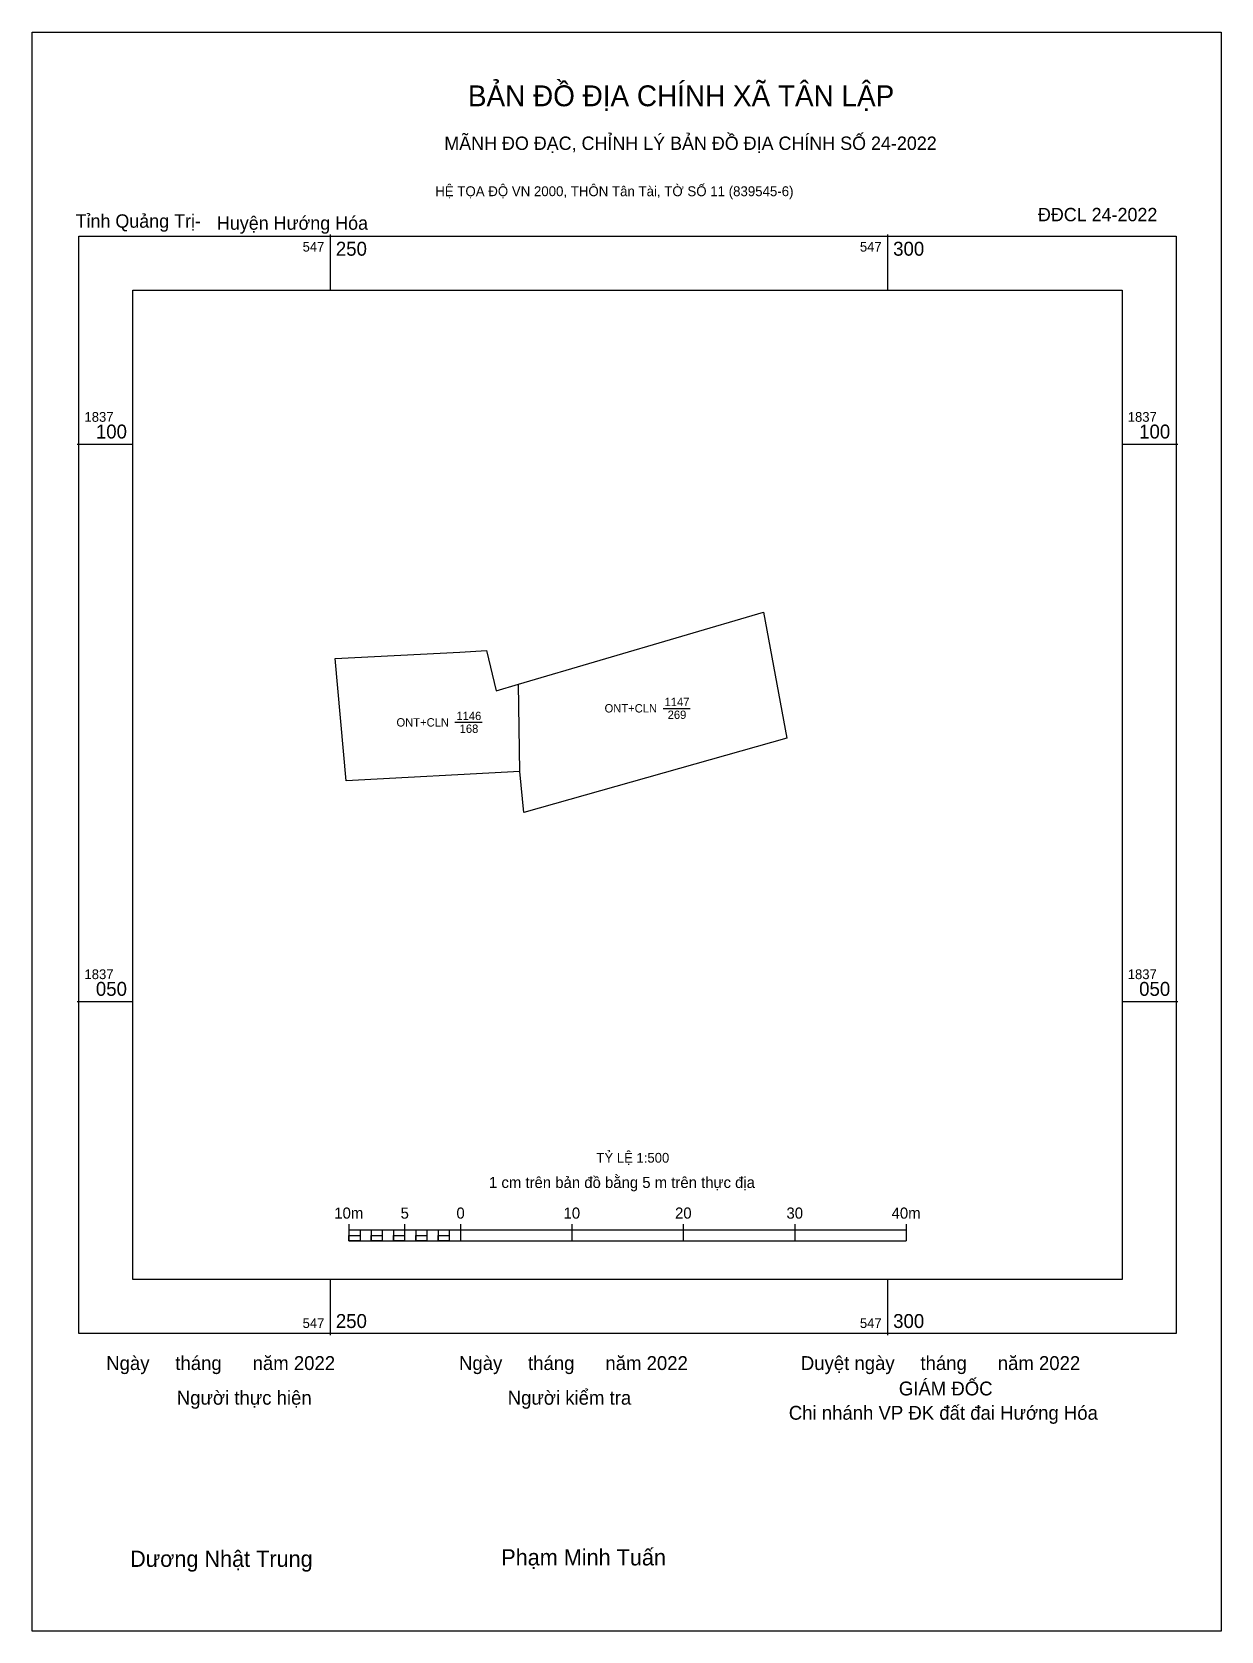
# Model space of a CAD drawing. Extents: x 547223 to 547330, y 1836994 to 1837137.
import ezdxf

# ---------------------------------------------------------------- set-up
doc = ezdxf.new("R2010")
doc.units = 0
for name, color, linetype in [('Level 10', 7, 'Continuous'), ('Level 13', 7, 'Continuous'), ('Level 15', 7, 'Continuous'), ('Level 27', 7, 'Continuous'), ('Level 6', 7, 'Continuous'), ('Level 62', 7, 'Continuous'), ('Level 63', 7, 'Continuous'), ('Level 9', 7, 'Continuous')]:
    doc.layers.add(name, color=color, linetype=linetype)

msp = doc.modelspace()

# ---------------------------------------------------------------- linework, layer by layer
at = {"layer": 'Level 10'}
msp.add_lwpolyline([(547266.9, 1837078.46), (547288.87, 1837084.92), (547290.95, 1837073.61), (547267.37, 1837066.94), (547267.02, 1837070.62)], close=True, dxfattribs=at)
at = {"layer": 'Level 13'}
for p, q in [((547279.86, 1837076.29), (547282.29, 1837076.29)), ((547261.19, 1837075.04), (547263.62, 1837075.04))]:
    msp.add_line(p, q, dxfattribs=at)
at = {"layer": 'Level 15'}
msp.add_lwpolyline([(547223.24, 1837136.97), (547329.92, 1837136.97), (547329.92, 1836993.51), (547223.24, 1836993.51)], close=True, dxfattribs=at)
at = {"layer": 'Level 27'}
for p, q in [((547288.87, 1837084.92), (547288.87, 1837084.92)), ((547266.9, 1837078.46), (547266.9, 1837078.46)), ((547267.02, 1837070.62), (547267.02, 1837070.62))]:
    msp.add_line(p, q, dxfattribs=at)
at = {"layer": 'Level 62'}
msp.add_lwpolyline([(547232.3, 1837113.8), (547321.05, 1837113.8), (547321.05, 1837025.05), (547232.3, 1837025.05)], close=True, dxfattribs=at)
at = {"layer": 'Level 63'}
for p, q in [((547250, 1837118.8), (547250, 1837113.8)), ((547300, 1837118.8), (547300, 1837113.8)), ((547227.3, 1837100), (547232.3, 1837100)), ((547321.05, 1837100), (547326.05, 1837100)), ((547227.3, 1837050), (547232.3, 1837050)), ((547321.05, 1837050), (547326.05, 1837050)), ((547251.67, 1837030.01), (547251.67, 1837028.51)), ((547251.67, 1837029.51), (547301.67, 1837029.51)), ((547252.67, 1837029.51), (547252.67, 1837028.51)), ((547253.67, 1837029.51), (547253.67, 1837028.51)), ((547254.67, 1837029.51), (547254.67, 1837028.51)), ((547255.67, 1837029.51), (547255.67, 1837028.51)), ((547256.67, 1837030.01), (547256.67, 1837028.51)), ((547256.67, 1837029.51), (547256.67, 1837028.51)), ((547257.67, 1837029.51), (547257.67, 1837028.51)), ((547258.67, 1837029.51), (547258.67, 1837028.51)), ((547259.67, 1837029.51), (547259.67, 1837028.51)), ((547260.67, 1837029.51), (547260.67, 1837028.51)), ((547261.67, 1837030.01), (547261.67, 1837028.51)), ((547261.67, 1837029.51), (547261.67, 1837028.51)), ((547271.67, 1837030.01), (547271.67, 1837028.51)), ((547281.67, 1837030.01), (547281.67, 1837028.51)), ((547291.67, 1837030.01), (547291.67, 1837028.51)), ((547301.67, 1837030.01), (547301.67, 1837028.51)), ((547251.67, 1837028.51), (547301.67, 1837028.51)), ((547250, 1837025.05), (547250, 1837020.05)), ((547300, 1837025.05), (547300, 1837020.05))]:
    msp.add_line(p, q, dxfattribs=at)
for points in [[(547227.45, 1837118.65), (547325.9, 1837118.65), (547325.9, 1837020.2), (547227.45, 1837020.2)], [(547251.67, 1837029.01), (547252.67, 1837029.01), (547252.67, 1837028.51), (547251.67, 1837028.51)], [(547251.67, 1837029.01), (547252.67, 1837029.01), (547252.67, 1837028.51), (547251.67, 1837028.51)], [(547253.67, 1837029.01), (547254.67, 1837029.01), (547254.67, 1837028.51), (547253.67, 1837028.51)], [(547255.67, 1837029.01), (547256.67, 1837029.01), (547256.67, 1837028.51), (547255.67, 1837028.51)], [(547257.67, 1837029.01), (547258.67, 1837029.01), (547258.67, 1837028.51), (547257.67, 1837028.51)], [(547259.67, 1837029.01), (547260.67, 1837029.01), (547260.67, 1837028.51), (547259.67, 1837028.51)]]:
    msp.add_lwpolyline(points, close=True, dxfattribs=at)
at = {"layer": 'Level 9'}
for p, q in [((547250.45, 1837080.75), (547261.62, 1837081.34)), ((547251.44, 1837069.8), (547250.45, 1837080.75)), ((547261.62, 1837081.34), (547264.03, 1837081.47)), ((547264.03, 1837081.47), (547264.88, 1837077.87)), ((547264.88, 1837077.87), (547266.9, 1837078.46)), ((547267.02, 1837070.62), (547251.44, 1837069.8))]:
    msp.add_line(p, q, dxfattribs=at)

# ---------------------------------------------------------------- texts
at = {"layer": 'Level 13'}
for s, p in [('ONT+CLN', (547274.61, 1837075.92)), ('1147', (547279.99, 1837076.49)), ('ONT+CLN', (547255.94, 1837074.66)), ('1146', (547261.32, 1837075.24)), ('168', (547261.61, 1837074.09)), ('269', (547280.27, 1837075.34))]:
    msp.add_text(s, height=0.75, dxfattribs=at).set_placement(p)
at = {"layer": 'Level 6'}
msp.add_text('TỶ LỆ 1:500', height=0.879, dxfattribs=at).set_placement((547273.88, 1837035.53))
at = {"layer": 'Level 63'}
for s, height, p in [('BẢN ĐỒ ĐỊA CHÍNH XÃ TÂN LẬP', 1.8718, (547262.35, 1837130.31)), ('MÃNH ĐO ĐẠC, CHỈNH LÝ BẢN ĐỒ ĐỊA CHÍNH SỐ 24-2022', 1.2011, (547260.23, 1837126.39)), ('HỆ TỌA ĐỘ VN 2000, THÔN Tân Tài, TỜ SỐ 11 (839545-6)', 0.8891, (547259.42, 1837122.24)), ('547', 0.875, (547247.52, 1837117.27)), ('250', 1.25, (547250.5, 1837116.9)), ('547', 0.875, (547297.52, 1837117.27)), ('300', 1.25, (547300.5, 1837116.9)), ('1837', 0.875, (547227.95, 1837102)), ('1837', 0.875, (547321.55, 1837102)), ('100', 1.25, (547228.97, 1837100.5)), ('100', 1.25, (547322.57, 1837100.5)), ('1837', 0.875, (547227.95, 1837052)), ('1837', 0.875, (547321.55, 1837052)), ('050', 1.25, (547228.97, 1837050.5)), ('050', 1.25, (547322.57, 1837050.5)), ('1 cm trên bản đồ bằng 5 m trên thực địa', 1, (547264.24, 1837033.26)), ('10m', 1, (547250.36, 1837030.51)), ('5', 1, (547256.31, 1837030.51)), ('0', 1, (547261.32, 1837030.51)), ('10', 1, (547270.93, 1837030.51)), ('20', 1, (547280.93, 1837030.51)), ('30', 1, (547290.93, 1837030.51)), ('40m', 1, (547300.36, 1837030.51)), ('250', 1.25, (547250.5, 1837020.7)), ('300', 1.25, (547300.5, 1837020.7)), ('547', 0.875, (547247.52, 1837020.7)), ('547', 0.875, (547297.52, 1837020.7)), ('Ngày     tháng      năm 2022', 1.2442, (547229.9, 1837016.93)), ('Ngày     tháng      năm 2022', 1.2442, (547261.55, 1837016.93)), ('Duyệt ngày     tháng      năm 2022', 1.2442, (547292.22, 1837016.93)), ('GIÁM ĐỐC', 1.244, (547301.01, 1837014.65)), ('Người thực hiện', 1.2442, (547236.23, 1837013.82)), ('Người kiểm tra', 1.2442, (547265.92, 1837013.82)), ('Chi nhánh VP ĐK đất đai Hướng Hóa', 1.2442, (547291.14, 1837012.47)), ('Dương Nhật Trung', 1.4512, (547232.04, 1836999.27)), ('Phạm Minh Tuấn', 1.4512, (547265.34, 1836999.4))]:
    msp.add_text(s, height=height, dxfattribs=at).set_placement(p)
at = {"layer": 'Level 9'}
for s, p in [('Tỉnh Quảng Trị-', (547227.15, 1837119.41)), ('ĐĐCL 24-2022', (547313.49, 1837119.99)), ('Huyện Hướng Hóa', (547239.83, 1837119.23))]:
    msp.add_text(s, height=1.2011, dxfattribs=at).set_placement(p)

doc.saveas('drawing.dxf')
